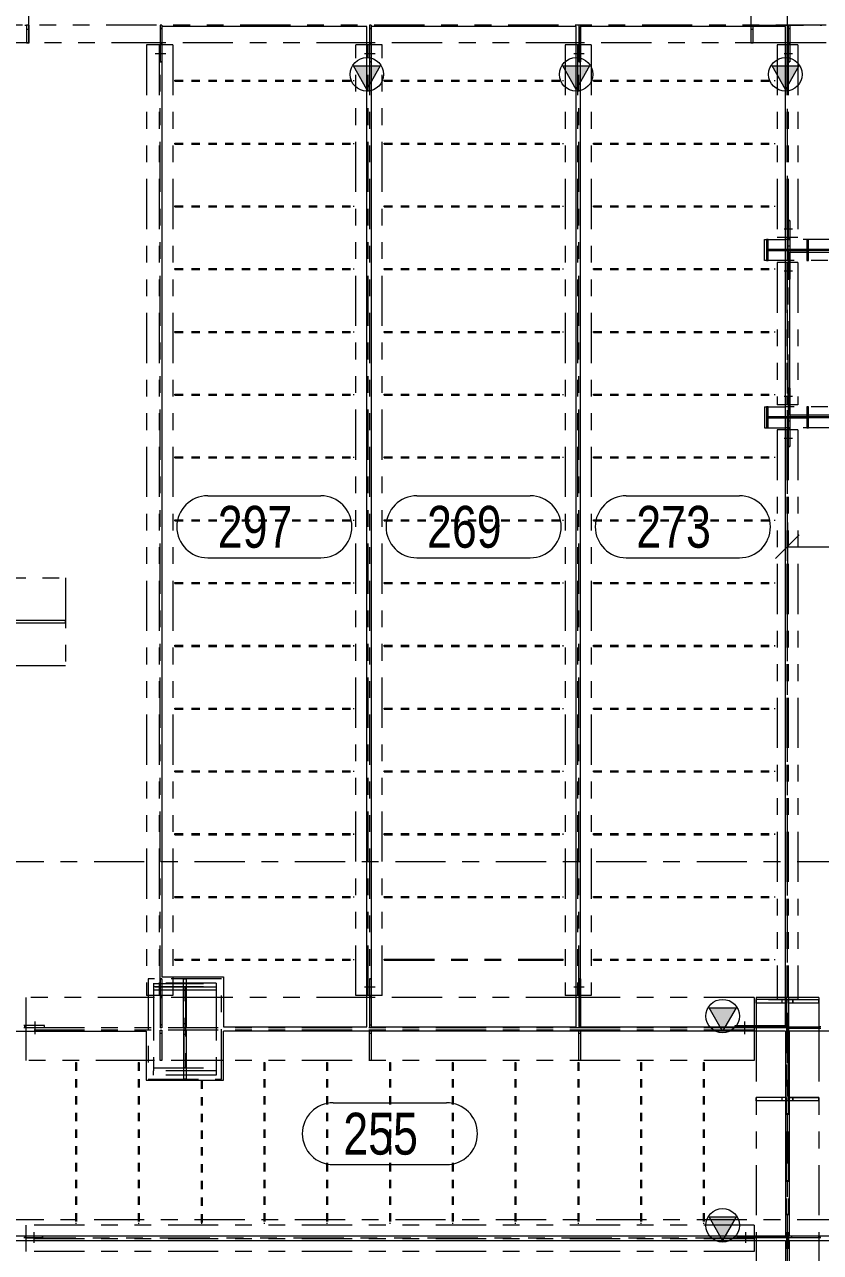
# Model space of a CAD drawing. Header units: millimetres. Extents: x 6786 to 7380, y -302 to 118.
# Drawn here: x 7007.2 to 7054.7, y -179.4 to -106 of the extents above; entities that cross this region are included whole.
import ezdxf

# ---------------------------------------------------------------- set-up
doc = ezdxf.new("R2010")
doc.units = ezdxf.units.MM
for name, pattern in [('XKITLINE00', [0]), ('XKITLINE02', [4, 2, -2]), ('XKITLINE03', [6, 3, -1, 1, -1]), ('XKITLINE04', [3, 0.5, -0.5, 0.5, -0.5, 0.5, -0.5]), ('XKITLINE05', [8, 3, -1, 1, -1, 1, -1])]:
    doc.linetypes.add(name, pattern=pattern)
for name, color, linetype, lineweight in [('Bolt', 7, 'Continuous', 0), ('Part', 2, 'Continuous', 0), ('PartMark', 3, 'Continuous', 0), ('S-GRID', 1, 'Continuous', 0), ('Z-DIMENSIONS', 1, 'Continuous', 0)]:
    doc.layers.add(name, color=color, linetype=linetype, lineweight=lineweight)
doc.styles.add('Arial', font='arial.ttf')

msp = doc.modelspace()

# ---------------------------------------------------------------- hatches: boundary and pattern name
at = {"layer": 'Part'}
for points in [[(7026.834, -108.505), (7028.434, -108.505), (7027.634, -109.905)], [(7039.334, -108.505), (7040.934, -108.505), (7040.134, -109.905)], [(7051.834, -108.505), (7053.434, -108.505), (7052.634, -109.905)], [(7048.084, -164.755), (7049.684, -164.755), (7048.884, -166.155)], [(7048.084, -177.255), (7049.684, -177.255), (7048.884, -178.655)]]:
    msp.add_hatch(color=7, dxfattribs=at).paths.add_polyline_path(points, flags=17)

# ---------------------------------------------------------------- linework, layer by layer
at = {"layer": 'Bolt', "color": 6, "linetype": 'XKITLINE02', "lineweight": 0}
for p, q in [((7014.996, -107.749), (7015.621, -107.749)), ((7014.996, -107.749), (7015.621, -107.749)), ((7027.496, -107.749), (7028.121, -107.749)), ((7027.496, -107.749), (7028.121, -107.749)), ((7039.996, -107.749), (7040.621, -107.749)), ((7039.996, -107.749), (7040.621, -107.749)), ((7052.559, -107.749), (7053.059, -107.749)), ((7052.559, -107.749), (7053.059, -107.749)), ((7053.059, -118.242), (7052.559, -118.242)), ((7053.059, -118.242), (7052.559, -118.242)), ((7052.559, -120.742), (7053.059, -120.742)), ((7052.559, -120.742), (7053.059, -120.742)), ((7053.059, -128.242), (7052.559, -128.242)), ((7053.059, -128.242), (7052.559, -128.242)), ((7052.559, -130.742), (7053.059, -130.742)), ((7052.559, -130.742), (7053.059, -130.742)), ((7015.621, -163.53), (7014.996, -163.53)), ((7015.621, -163.53), (7014.996, -163.53)), ((7028.121, -163.53), (7027.496, -163.53)), ((7028.121, -163.53), (7027.496, -163.53)), ((7040.621, -163.53), (7039.996, -163.53)), ((7040.621, -163.53), (7039.996, -163.53)), ((7007.821, -166.33), (7007.821, -165.58)), ((7007.821, -166.33), (7007.821, -165.58)), ((7007.821, -166.33), (7007.821, -165.58)), ((7007.821, -166.33), (7007.821, -165.58)), ((7050.196, -165.58), (7050.196, -166.33)), ((7050.196, -165.58), (7050.196, -166.33)), ((7050.196, -165.58), (7050.196, -166.33)), ((7050.196, -165.58), (7050.196, -166.33)), ((7007.759, -178.792), (7007.759, -178.167)), ((7007.759, -178.792), (7007.759, -178.167)), ((7050.259, -178.167), (7050.259, -178.792)), ((7050.259, -178.167), (7050.259, -178.792))]:
    msp.add_line(p, q, dxfattribs=at)
at = {"layer": 'Part', "color": 6, "linetype": 'XKITLINE05', "lineweight": 0}
for p, q in [((7007.446, -107.124), (7007.446, -104.936)), ((7050.571, -104.936), (7050.571, -107.124)), ((7055.071, -106.074), (7002.946, -106.074)), ((7003.209, -106.074), (7007.309, -106.074)), ((7007.302, -106.074), (7007.302, -107.124)), ((7007.452, -106.074), (7007.302, -106.074)), ((7007.452, -106.324), (7007.302, -106.324)), ((7007.309, -106.074), (7007.309, -107.124)), ((7007.452, -107.124), (7007.452, -106.074)), ((7015.296, -106.074), (7015.296, -107.124)), ((7015.396, -106.074), (7015.296, -106.074)), ((7015.296, -106.261), (7015.396, -106.261)), ((7015.396, -106.261), (7015.296, -106.261)), ((7015.396, -106.074), (7015.396, -108.249)), ((7027.796, -106.074), (7027.796, -107.124)), ((7027.896, -106.074), (7027.796, -106.074)), ((7027.796, -106.261), (7027.896, -106.261)), ((7027.896, -106.261), (7027.796, -106.261)), ((7027.896, -106.074), (7027.896, -108.249)), ((7040.296, -106.074), (7040.296, -107.124)), ((7040.396, -106.074), (7040.296, -106.074)), ((7040.296, -106.261), (7040.396, -106.261)), ((7040.396, -106.261), (7040.296, -106.261)), ((7040.396, -106.074), (7040.396, -108.249)), ((7050.565, -106.074), (7050.565, -107.124)), ((7050.715, -106.074), (7050.565, -106.074)), ((7050.715, -106.324), (7050.565, -106.324)), ((7050.709, -107.124), (7050.709, -106.074)), ((7050.709, -106.074), (7054.809, -106.074)), ((7050.715, -107.124), (7050.715, -106.074)), ((7052.793, -106.074), (7052.793, -107.124)), ((7052.893, -106.074), (7052.793, -106.074)), ((7052.793, -106.261), (7052.893, -106.261)), ((7052.793, -106.261), (7052.893, -106.261)), ((7052.893, -106.074), (7052.893, -107.124)), ((7015.384, -107.124), (7002.946, -107.124)), ((7007.302, -107.124), (7007.452, -107.124)), ((7007.309, -107.124), (7007.446, -107.124)), ((7015.384, -107.249), (7014.477, -107.249)), ((7014.477, -107.249), (7014.477, -164.03)), ((7015.221, -107.249), (7015.221, -164.03)), ((7015.296, -107.124), (7015.296, -107.249)), ((7015.396, -107.124), (7015.296, -107.124)), ((7015.296, -107.124), (7015.396, -107.124)), ((7015.396, -107.124), (7015.296, -107.124)), ((7015.296, -107.186), (7015.384, -107.186)), ((7015.396, -107.186), (7015.296, -107.186)), ((7016.04, -107.249), (7015.296, -107.249)), ((7015.296, -164.03), (7015.296, -107.249)), ((7015.296, -107.249), (7015.296, -108.249)), ((7027.634, -107.124), (7015.384, -107.124)), ((7016.04, -107.249), (7016.04, -164.03)), ((7026.977, -164.03), (7026.977, -107.249)), ((7027.634, -107.249), (7026.977, -107.249)), ((7027.884, -107.124), (7027.634, -107.124)), ((7027.884, -107.249), (7027.634, -107.249)), ((7027.721, -164.03), (7027.721, -107.249)), ((7027.796, -107.124), (7027.796, -107.249)), ((7027.896, -107.124), (7027.796, -107.124)), ((7027.796, -107.124), (7027.896, -107.124)), ((7027.896, -107.124), (7027.796, -107.124)), ((7027.796, -107.186), (7027.884, -107.186)), ((7027.896, -107.186), (7027.796, -107.186)), ((7027.796, -107.249), (7027.796, -164.03)), ((7027.796, -107.249), (7027.796, -108.249)), ((7040.134, -107.124), (7027.884, -107.124)), ((7028.54, -107.249), (7027.884, -107.249)), ((7028.54, -164.03), (7028.54, -107.249)), ((7040.134, -107.249), (7039.477, -107.249)), ((7039.477, -107.249), (7039.477, -164.03)), ((7040.384, -107.124), (7040.134, -107.124)), ((7040.384, -107.249), (7040.134, -107.249)), ((7040.221, -107.249), (7040.221, -164.03)), ((7040.296, -107.124), (7040.296, -107.249)), ((7040.396, -107.124), (7040.296, -107.124)), ((7040.296, -107.124), (7040.396, -107.124)), ((7040.396, -107.124), (7040.296, -107.124)), ((7040.296, -107.186), (7040.384, -107.186)), ((7040.396, -107.186), (7040.296, -107.186)), ((7041.04, -107.249), (7040.296, -107.249)), ((7040.296, -164.03), (7040.296, -107.249)), ((7040.296, -107.249), (7040.296, -108.249)), ((7052.634, -107.124), (7040.384, -107.124)), ((7041.04, -107.249), (7041.04, -164.03)), ((7050.565, -107.124), (7050.715, -107.124)), ((7050.571, -107.124), (7050.709, -107.124)), ((7052.634, -107.249), (7052.134, -107.249)), ((7052.134, -107.249), (7052.134, -118.742)), ((7055.071, -107.124), (7052.634, -107.124)), ((7053.384, -107.249), (7052.634, -107.249)), ((7052.724, -107.249), (7052.724, -118.742)), ((7052.793, -107.124), (7052.793, -107.249)), ((7052.893, -107.124), (7052.793, -107.124)), ((7052.893, -107.124), (7052.793, -107.124)), ((7052.893, -107.186), (7052.793, -107.186)), ((7052.793, -107.186), (7052.893, -107.186)), ((7052.793, -107.249), (7052.793, -108.249)), ((7052.793, -107.249), (7052.793, -118.742)), ((7052.893, -107.124), (7052.893, -107.127)), ((7052.893, -107.127), (7052.893, -107.136)), ((7052.893, -107.136), (7052.893, -107.127)), ((7052.893, -107.167), (7052.893, -107.136)), ((7052.893, -107.167), (7052.893, -107.249)), ((7052.893, -107.249), (7052.893, -108.249)), ((7053.384, -107.249), (7053.384, -118.742)), ((7015.396, -108.249), (7015.296, -108.249)), ((7015.296, -108.249), (7015.396, -108.249)), ((7027.896, -108.249), (7027.796, -108.249)), ((7027.796, -108.249), (7027.896, -108.249)), ((7040.396, -108.249), (7040.296, -108.249)), ((7040.296, -108.249), (7040.396, -108.249)), ((7052.893, -108.249), (7052.793, -108.249)), ((7052.793, -108.249), (7052.893, -108.249)), ((7052.893, -117.742), (7052.793, -117.742)), ((7052.793, -117.742), (7052.793, -118.742)), ((7052.793, -117.742), (7052.893, -117.742)), ((7052.893, -117.742), (7052.893, -118.742)), ((7052.634, -118.742), (7052.134, -118.742)), ((7053.384, -118.742), (7052.634, -118.742)), ((7052.793, -118.742), (7052.793, -118.864)), ((7052.793, -118.805), (7052.893, -118.805)), ((7052.793, -118.805), (7052.893, -118.805)), ((7052.893, -118.742), (7052.893, -118.805)), ((7052.893, -118.805), (7052.893, -118.867)), ((7051.384, -120.117), (7051.384, -118.867)), ((7051.384, -118.867), (7052.634, -118.867)), ((7088.565, -119.458), (7051.384, -119.458)), ((7088.565, -119.527), (7051.384, -119.527)), ((7051.509, -118.867), (7051.509, -120.117)), ((7051.609, -118.867), (7051.509, -118.867)), ((7051.509, -118.867), (7051.509, -119.458)), ((7051.609, -118.867), (7051.509, -118.867)), ((7051.609, -119.208), (7051.509, -119.208)), ((7051.509, -119.458), (7051.609, -119.458)), ((7051.509, -119.527), (7051.509, -120.117)), ((7051.609, -119.527), (7051.509, -119.527)), ((7051.609, -119.458), (7051.609, -118.867)), ((7051.609, -119.458), (7051.609, -118.867)), ((7053.909, -119.458), (7051.609, -119.458)), ((7051.609, -120.117), (7051.609, -119.527)), ((7051.609, -119.527), (7053.909, -119.527)), ((7051.609, -120.117), (7051.609, -119.527)), ((7088.696, -118.867), (7052.634, -118.867)), ((7052.793, -118.864), (7052.793, -118.867)), ((7052.793, -118.867), (7052.893, -118.867)), ((7052.893, -118.867), (7052.793, -118.867)), ((7052.893, -118.867), (7052.793, -118.867)), ((7052.793, -118.867), (7052.893, -118.867)), ((7052.793, -119.458), (7052.793, -118.867)), ((7052.893, -119.27), (7052.793, -119.27)), ((7052.893, -119.458), (7052.793, -119.458)), ((7052.793, -119.527), (7052.793, -120.117)), ((7052.893, -119.527), (7052.793, -119.527)), ((7052.893, -118.824), (7052.893, -119.458)), ((7052.893, -119.527), (7052.893, -121.242)), ((7054.009, -118.867), (7053.909, -118.867)), ((7053.909, -118.867), (7053.909, -119.458)), ((7053.909, -118.867), (7053.909, -119.458)), ((7054.009, -118.867), (7053.909, -118.867)), ((7054.009, -119.208), (7053.909, -119.208)), ((7053.909, -119.458), (7054.009, -119.458)), ((7053.909, -119.527), (7053.909, -120.117)), ((7053.909, -119.527), (7053.909, -120.117)), ((7054.009, -119.527), (7053.909, -119.527)), ((7054.009, -120.117), (7054.009, -118.867)), ((7054.009, -119.458), (7054.009, -118.867)), ((7054.009, -120.117), (7054.009, -119.527)), ((7052.634, -120.117), (7051.384, -120.117)), ((7051.609, -119.777), (7051.509, -119.777)), ((7051.509, -120.117), (7051.609, -120.117)), ((7051.509, -120.117), (7051.609, -120.117)), ((7052.634, -120.242), (7052.134, -120.242)), ((7052.134, -120.242), (7052.134, -128.742)), ((7052.884, -120.117), (7052.634, -120.117)), ((7052.884, -120.242), (7052.634, -120.242)), ((7052.724, -120.242), (7052.724, -128.742)), ((7052.893, -119.714), (7052.793, -119.714)), ((7052.793, -120.117), (7052.793, -120.242)), ((7052.893, -120.117), (7052.793, -120.117)), ((7052.793, -120.117), (7052.893, -120.117)), ((7052.893, -120.117), (7052.793, -120.117)), ((7052.793, -120.117), (7052.893, -120.117)), ((7052.793, -120.18), (7052.884, -120.18)), ((7052.893, -120.18), (7052.793, -120.18)), ((7053.384, -120.242), (7052.793, -120.242)), ((7052.793, -128.742), (7052.793, -120.242)), ((7052.793, -120.242), (7052.793, -121.242)), ((7091.165, -120.117), (7052.884, -120.117)), ((7053.384, -120.242), (7053.384, -128.742)), ((7054.009, -119.777), (7053.909, -119.777)), ((7053.909, -120.117), (7054.009, -120.117)), ((7053.909, -120.117), (7054.009, -120.117)), ((7052.893, -121.242), (7052.793, -121.242)), ((7052.793, -121.242), (7052.893, -121.242)), ((7052.893, -127.742), (7052.793, -127.742)), ((7052.793, -127.742), (7052.793, -128.742)), ((7052.793, -127.742), (7052.893, -127.742)), ((7052.893, -127.742), (7052.893, -129.458)), ((7051.384, -128.867), (7051.384, -130.117)), ((7051.384, -128.867), (7052.634, -128.867)), ((7051.509, -128.867), (7051.509, -130.117)), ((7051.609, -128.867), (7051.509, -128.867)), ((7051.509, -128.867), (7051.509, -129.458)), ((7051.609, -128.867), (7051.509, -128.867)), ((7051.609, -129.458), (7051.609, -128.867)), ((7051.609, -129.458), (7051.609, -128.867)), ((7052.634, -128.742), (7052.134, -128.742)), ((7052.884, -128.742), (7052.634, -128.742)), ((7052.884, -128.867), (7052.634, -128.867)), ((7052.793, -128.742), (7052.793, -128.864)), ((7053.384, -128.742), (7052.793, -128.742)), ((7052.793, -128.805), (7052.884, -128.805)), ((7052.793, -128.864), (7052.793, -128.867)), ((7052.793, -128.867), (7052.893, -128.867)), ((7052.893, -128.867), (7052.793, -128.867)), ((7052.893, -128.867), (7052.793, -128.867)), ((7052.793, -128.867), (7052.893, -128.867)), ((7052.793, -128.867), (7052.793, -129.458)), ((7052.893, -128.805), (7052.884, -128.805)), ((7091.165, -128.867), (7052.884, -128.867)), ((7054.009, -128.867), (7053.909, -128.867)), ((7053.909, -128.867), (7053.909, -129.458)), ((7053.909, -128.867), (7053.909, -129.458)), ((7054.009, -128.867), (7053.909, -128.867)), ((7054.009, -130.117), (7054.009, -128.867)), ((7054.009, -129.458), (7054.009, -128.867)), ((7088.565, -129.458), (7051.384, -129.458)), ((7088.565, -129.527), (7051.384, -129.527)), ((7051.609, -129.208), (7051.509, -129.208)), ((7051.509, -129.458), (7051.609, -129.458)), ((7051.509, -129.527), (7051.509, -130.117)), ((7051.609, -129.527), (7051.509, -129.527)), ((7051.609, -129.777), (7051.509, -129.777)), ((7053.909, -129.458), (7051.609, -129.458)), ((7051.609, -130.117), (7051.609, -129.527)), ((7051.609, -129.527), (7053.909, -129.527)), ((7051.609, -130.117), (7051.609, -129.527)), ((7052.893, -129.27), (7052.793, -129.27)), ((7052.893, -129.458), (7052.793, -129.458)), ((7052.793, -129.527), (7052.793, -130.117)), ((7052.893, -129.527), (7052.793, -129.527)), ((7052.893, -129.714), (7052.793, -129.714)), ((7052.893, -129.527), (7052.893, -130.117)), ((7054.009, -129.208), (7053.909, -129.208)), ((7053.909, -129.458), (7054.009, -129.458)), ((7053.909, -129.527), (7053.909, -130.117)), ((7053.909, -129.527), (7053.909, -130.117)), ((7054.009, -129.527), (7053.909, -129.527)), ((7054.009, -129.777), (7053.909, -129.777)), ((7054.009, -130.117), (7054.009, -129.527)), ((7051.384, -130.117), (7052.634, -130.117)), ((7051.509, -130.117), (7051.609, -130.117)), ((7051.509, -130.117), (7051.609, -130.117)), ((7052.134, -130.242), (7052.134, -164.274)), ((7052.634, -130.242), (7052.134, -130.242)), ((7088.696, -130.117), (7052.634, -130.117)), ((7053.384, -130.242), (7052.634, -130.242)), ((7052.724, -130.242), (7052.724, -164.155)), ((7052.793, -130.117), (7052.793, -130.242)), ((7052.893, -130.117), (7052.793, -130.117)), ((7052.793, -130.117), (7052.893, -130.117)), ((7052.893, -130.117), (7052.793, -130.117)), ((7052.793, -130.117), (7052.893, -130.117)), ((7052.893, -130.18), (7052.793, -130.18)), ((7052.793, -130.18), (7052.893, -130.18)), ((7052.793, -130.242), (7052.793, -164.155)), ((7052.793, -130.242), (7052.793, -131.242)), ((7052.893, -130.117), (7052.893, -130.12)), ((7052.893, -130.12), (7052.893, -130.129)), ((7052.893, -130.129), (7052.893, -130.12)), ((7052.893, -130.161), (7052.893, -130.129)), ((7052.893, -130.161), (7052.893, -130.242)), ((7052.893, -130.242), (7052.893, -131.242)), ((7053.384, -130.242), (7053.384, -164.155)), ((7053.909, -130.117), (7054.009, -130.117)), ((7053.909, -130.117), (7054.009, -130.117)), ((7052.893, -131.242), (7052.793, -131.242)), ((7052.793, -131.242), (7052.893, -131.242)), ((6954.259, -139.08), (7009.634, -139.08)), ((7009.634, -139.08), (7009.634, -144.33)), ((7009.634, -141.617), (6954.259, -141.617)), ((7009.634, -141.792), (6954.259, -141.792)), ((7009.634, -141.792), (7009.634, -141.617)), ((7009.634, -144.33), (6985.634, -144.33)), ((7028.665, -161.92), (7028.665, -161.858)), ((7028.665, -161.858), (7039.352, -161.858)), ((7028.665, -161.92), (7039.352, -161.92)), ((7039.352, -161.92), (7039.352, -161.858)), ((7014.571, -163.03), (7014.571, -169.03)), ((7018.946, -163.03), (7014.571, -163.03)), ((7014.884, -163.28), (7014.884, -163.304)), ((7018.634, -163.28), (7014.884, -163.28)), ((7014.884, -163.304), (7018.634, -163.304)), ((7014.884, -163.304), (7014.884, -163.705)), ((7014.884, -163.304), (7014.884, -163.705)), ((7014.884, -163.479), (7018.634, -163.479)), ((7018.634, -163.53), (7014.884, -163.53)), ((7015.296, -163.03), (7015.296, -165.961)), ((7015.396, -163.03), (7015.296, -163.03)), ((7015.296, -163.03), (7015.396, -163.03)), ((7015.396, -163.03), (7015.396, -165.961)), ((7016.04, -162.905), (7016.04, -163.03)), ((7016.04, -163.03), (7016.04, -164.03)), ((7016.684, -165.961), (7016.684, -163.03)), ((7016.684, -163.03), (7016.834, -163.03)), ((7016.721, -168.355), (7016.721, -163.479)), ((7016.721, -163.479), (7016.796, -163.479)), ((7016.796, -163.479), (7016.796, -168.355)), ((7016.834, -163.03), (7016.834, -165.961)), ((7018.634, -163.28), (7018.634, -163.304)), ((7018.634, -163.304), (7018.634, -163.479)), ((7018.634, -163.304), (7018.634, -163.705)), ((7018.634, -163.479), (7018.634, -163.705)), ((7018.946, -169.03), (7018.946, -163.03)), ((7027.896, -163.03), (7027.796, -163.03)), ((7027.796, -163.03), (7027.796, -164.03)), ((7027.796, -163.03), (7027.896, -163.03)), ((7027.896, -163.03), (7027.896, -165.961)), ((7040.396, -163.03), (7040.296, -163.03)), ((7040.296, -163.03), (7040.296, -164.03)), ((7040.296, -163.03), (7040.396, -163.03)), ((7040.396, -163.03), (7040.396, -165.961)), ((7007.259, -164.155), (7007.259, -166.155)), ((7014.571, -164.155), (7007.259, -164.155)), ((7014.571, -164.03), (7014.477, -164.03)), ((7016.04, -164.03), (7014.571, -164.03)), ((7018.946, -164.155), (7014.571, -164.155)), ((7016.721, -163.705), (7014.884, -163.705)), ((7014.884, -163.705), (7014.884, -168.355)), ((7015.296, -164.092), (7015.396, -164.092)), ((7015.296, -164.092), (7015.396, -164.092)), ((7015.396, -164.155), (7015.296, -164.155)), ((7015.296, -164.155), (7015.396, -164.155)), ((7015.396, -164.155), (7015.296, -164.155)), ((7015.296, -164.155), (7015.396, -164.155)), ((7016.834, -164.155), (7016.684, -164.155)), ((7016.721, -163.705), (7016.796, -163.705)), ((7016.796, -163.705), (7016.721, -163.705)), ((7018.634, -163.705), (7016.796, -163.705)), ((7018.634, -163.705), (7018.634, -168.355)), ((7019.071, -164.155), (7018.946, -164.155)), ((7027.634, -164.155), (7019.071, -164.155)), ((7027.634, -164.03), (7026.977, -164.03)), ((7027.884, -164.03), (7027.634, -164.03)), ((7027.884, -164.155), (7027.634, -164.155)), ((7027.796, -164.03), (7027.796, -164.152)), ((7027.796, -164.092), (7027.884, -164.092)), ((7027.796, -164.152), (7027.796, -164.155)), ((7027.796, -164.155), (7027.896, -164.155)), ((7027.896, -164.155), (7027.796, -164.155)), ((7027.896, -164.155), (7027.796, -164.155)), ((7027.796, -164.155), (7027.896, -164.155)), ((7027.796, -164.155), (7027.796, -165.961)), ((7028.54, -164.03), (7027.884, -164.03)), ((7027.896, -164.092), (7027.884, -164.092)), ((7040.134, -164.155), (7027.884, -164.155)), ((7040.134, -164.03), (7039.477, -164.03)), ((7040.384, -164.03), (7040.134, -164.03)), ((7040.384, -164.155), (7040.134, -164.155)), ((7041.04, -164.03), (7040.296, -164.03)), ((7040.296, -164.03), (7040.296, -164.152)), ((7040.296, -164.092), (7040.384, -164.092)), ((7040.296, -164.152), (7040.296, -164.155)), ((7040.296, -164.155), (7040.396, -164.155)), ((7040.396, -164.155), (7040.296, -164.155)), ((7040.396, -164.155), (7040.296, -164.155)), ((7040.296, -164.155), (7040.396, -164.155)), ((7040.296, -164.155), (7040.296, -165.961)), ((7040.396, -164.092), (7040.384, -164.092)), ((7050.759, -164.155), (7040.384, -164.155)), ((7050.759, -164.155), (7050.759, -165.961)), ((7050.884, -164.155), (7050.884, -165.905)), ((7052.634, -164.155), (7050.884, -164.155)), ((7052.69, -164.274), (7050.884, -164.274)), ((7050.884, -164.274), (7050.884, -164.474)), ((7050.884, -164.474), (7050.884, -164.274)), ((7054.634, -164.28), (7050.884, -164.28)), ((7050.884, -164.28), (7050.884, -164.467)), ((7052.634, -164.155), (7052.134, -164.155)), ((7052.69, -164.274), (7052.134, -164.274)), ((7052.44, -164.474), (7052.44, -164.274)), ((7052.44, -164.474), (7052.44, -164.274)), ((7053.384, -164.155), (7052.634, -164.155)), ((7054.634, -164.155), (7052.634, -164.155)), ((7052.69, -164.155), (7052.69, -164.274)), ((7052.69, -164.155), (7052.69, -214.155)), ((7052.69, -164.274), (7052.69, -164.474)), ((7052.69, -164.474), (7052.69, -164.274)), ((7052.827, -164.155), (7052.827, -164.274)), ((7052.827, -164.155), (7052.827, -214.155)), ((7053.384, -164.274), (7052.827, -164.274)), ((7052.827, -164.274), (7054.634, -164.274)), ((7052.827, -164.474), (7052.827, -164.274)), ((7052.827, -164.274), (7052.827, -164.474)), ((7053.077, -164.474), (7053.077, -164.274)), ((7053.077, -164.274), (7053.077, -164.474)), ((7053.384, -164.155), (7053.384, -164.274)), ((7054.634, -164.155), (7054.634, -166.155)), ((7054.634, -164.274), (7054.634, -164.474)), ((7054.634, -164.474), (7054.634, -164.274)), ((7054.634, -164.467), (7054.634, -164.28)), ((7050.884, -164.467), (7052.69, -164.467)), ((7052.69, -164.474), (7050.884, -164.474)), ((7052.69, -164.467), (7052.69, -170.117)), ((7052.827, -170.117), (7052.827, -164.467)), ((7052.827, -164.467), (7054.634, -164.467)), ((7054.634, -164.474), (7052.827, -164.474)), ((7016.834, -165.711), (7016.684, -165.711)), ((7007.259, -165.961), (7007.134, -165.961)), ((7007.259, -165.811), (7007.137, -165.811)), ((7007.196, -165.961), (7007.196, -165.811)), ((7007.196, -165.961), (7007.196, -165.811)), ((7008.384, -165.811), (7007.259, -165.811)), ((7050.759, -165.961), (7007.259, -165.961)), ((7008.384, -165.961), (7007.259, -165.961)), ((7050.759, -166.099), (7007.259, -166.099)), ((7007.259, -166.155), (7007.259, -167.905)), ((7008.384, -165.961), (7008.384, -165.811)), ((7008.384, -165.961), (7008.384, -165.811)), ((7015.296, -165.774), (7015.396, -165.774)), ((7015.396, -165.774), (7015.296, -165.774)), ((7015.396, -165.961), (7015.296, -165.961)), ((7015.296, -167.905), (7015.296, -166.099)), ((7015.296, -166.099), (7015.396, -166.099)), ((7015.396, -166.286), (7015.296, -166.286)), ((7015.396, -166.099), (7015.396, -167.905)), ((7016.684, -165.961), (7016.834, -165.961)), ((7016.684, -166.099), (7016.684, -169.03)), ((7016.684, -166.099), (7016.834, -166.099)), ((7016.834, -166.349), (7016.684, -166.349)), ((7016.834, -166.099), (7016.834, -169.03)), ((7027.796, -165.774), (7027.896, -165.774)), ((7027.796, -165.774), (7027.896, -165.774)), ((7027.896, -165.961), (7027.796, -165.961)), ((7027.796, -167.905), (7027.796, -166.099)), ((7027.796, -166.099), (7027.896, -166.099)), ((7027.896, -166.286), (7027.796, -166.286)), ((7027.896, -166.099), (7027.896, -167.905)), ((7040.296, -165.774), (7040.396, -165.774)), ((7040.296, -165.774), (7040.396, -165.774)), ((7040.396, -165.961), (7040.296, -165.961)), ((7040.296, -167.905), (7040.296, -166.099)), ((7040.296, -166.099), (7040.396, -166.099)), ((7040.396, -166.286), (7040.296, -166.286)), ((7040.396, -166.099), (7040.396, -167.905)), ((7049.634, -165.811), (7052.69, -165.811)), ((7049.634, -165.961), (7049.634, -165.811)), ((7049.634, -165.961), (7049.634, -165.811)), ((7050.759, -165.961), (7049.634, -165.961)), ((7050.759, -165.905), (7050.759, -166.155)), ((7050.841, -165.961), (7050.759, -165.961)), ((7050.759, -166.155), (7050.759, -167.905)), ((7050.821, -165.811), (7050.821, -165.905)), ((7050.821, -165.905), (7050.821, -165.961)), ((7050.872, -165.961), (7050.841, -165.961)), ((7050.884, -165.961), (7050.841, -165.961)), ((7050.881, -165.961), (7050.872, -165.961)), ((7050.884, -165.961), (7050.881, -165.961)), ((7050.884, -165.961), (7050.884, -165.811)), ((7050.884, -165.811), (7050.884, -165.961)), ((7050.884, -165.811), (7050.884, -165.961)), ((7050.884, -165.905), (7050.884, -166.155)), ((7052.69, -165.961), (7050.884, -165.961)), ((7050.884, -166.155), (7050.884, -178.405)), ((7052.502, -165.961), (7052.502, -165.811)), ((7052.502, -165.961), (7052.502, -165.811)), ((7052.69, -165.811), (7052.69, -165.961)), ((7052.827, -165.889), (7052.827, -165.989)), ((7052.827, -165.889), (7054.634, -165.889)), ((7054.634, -165.989), (7052.827, -165.989)), ((7053.015, -165.989), (7053.015, -165.889)), ((7053.015, -165.989), (7053.015, -165.889)), ((7054.637, -165.889), (7054.634, -165.889)), ((7054.634, -165.889), (7054.634, -165.989)), ((7054.634, -165.989), (7054.634, -165.889)), ((7054.634, -165.889), (7054.634, -165.989)), ((7054.634, -165.889), (7054.637, -165.889)), ((7054.759, -165.989), (7054.634, -165.989)), ((7054.634, -166.155), (7054.634, -178.405)), ((7054.759, -165.889), (7054.637, -165.889)), ((7054.696, -165.989), (7054.696, -165.889)), ((7054.696, -165.989), (7054.696, -165.889)), ((7014.446, -167.905), (7007.259, -167.905)), ((7014.571, -167.905), (7014.446, -167.905)), ((7018.946, -167.905), (7014.571, -167.905)), ((7015.396, -167.905), (7015.296, -167.905)), ((7016.834, -167.905), (7016.684, -167.905)), ((7019.071, -167.905), (7018.946, -167.905)), ((7050.759, -167.905), (7019.071, -167.905)), ((7027.896, -167.905), (7027.796, -167.905)), ((7040.396, -167.905), (7040.296, -167.905)), ((7014.884, -168.355), (7018.634, -168.355)), ((7014.884, -168.355), (7014.884, -168.53)), ((7014.884, -168.355), (7014.884, -168.53)), ((7018.634, -168.53), (7014.884, -168.53)), ((7014.884, -168.78), (7014.884, -168.53)), ((7016.796, -168.355), (7016.721, -168.355)), ((7018.634, -168.355), (7018.634, -168.53)), ((7018.634, -168.355), (7018.634, -168.53)), ((7018.634, -168.53), (7018.634, -168.78)), ((7014.571, -169.03), (7018.946, -169.03)), ((7018.634, -168.78), (7014.884, -168.78)), ((7016.834, -169.03), (7016.684, -169.03)), ((7052.69, -170.111), (7050.884, -170.111)), ((7050.884, -170.111), (7050.884, -170.311)), ((7050.884, -170.311), (7050.884, -170.111)), ((7052.69, -170.117), (7050.884, -170.117)), ((7050.884, -170.117), (7050.884, -170.305)), ((7052.44, -170.311), (7052.44, -170.111)), ((7052.44, -170.311), (7052.44, -170.111)), ((7052.69, -170.111), (7052.69, -170.311)), ((7052.69, -170.311), (7052.69, -170.111)), ((7052.827, -170.111), (7054.634, -170.111)), ((7052.827, -170.311), (7052.827, -170.111)), ((7052.827, -170.111), (7052.827, -170.311)), ((7054.634, -170.117), (7052.827, -170.117)), ((7053.077, -170.311), (7053.077, -170.111)), ((7053.077, -170.111), (7053.077, -170.311)), ((7054.634, -170.111), (7054.634, -170.311)), ((7054.634, -170.311), (7054.634, -170.111)), ((7054.634, -170.305), (7054.634, -170.117)), ((7050.884, -170.305), (7054.634, -170.305)), ((7052.69, -170.311), (7050.884, -170.311)), ((7054.634, -170.311), (7052.827, -170.311)), ((7007.259, -177.749), (7007.259, -178.492)), ((7050.759, -177.749), (7007.259, -177.749)), ((7050.759, -177.749), (7050.759, -178.492)), ((7008.259, -178.392), (7005.327, -178.392)), ((7007.196, -178.492), (7007.134, -178.492)), ((7007.196, -178.392), (7007.196, -178.405)), ((7007.196, -178.405), (7007.196, -178.492)), ((7007.259, -178.492), (7007.196, -178.492)), ((7007.259, -178.405), (7007.259, -178.655)), ((7007.259, -178.492), (7050.759, -178.492)), ((7008.259, -178.492), (7007.259, -178.492)), ((7050.759, -178.567), (7007.259, -178.567)), ((7007.259, -178.655), (7007.259, -179.311)), ((7008.259, -178.392), (7008.259, -178.492)), ((7008.259, -178.492), (7008.259, -178.392)), ((7049.759, -178.392), (7052.69, -178.392)), ((7049.759, -178.392), (7049.759, -178.492)), ((7049.759, -178.492), (7049.759, -178.392)), ((7050.759, -178.492), (7049.759, -178.492)), ((7050.759, -178.405), (7050.759, -178.655)), ((7050.841, -178.492), (7050.759, -178.492)), ((7050.759, -178.655), (7050.759, -179.311)), ((7050.821, -178.392), (7050.821, -178.492)), ((7050.821, -178.405), (7050.821, -178.492)), ((7050.841, -178.492), (7050.872, -178.492)), ((7050.881, -178.492), (7050.872, -178.492)), ((7050.872, -178.492), (7050.881, -178.492)), ((7050.884, -178.492), (7050.881, -178.492)), ((7050.884, -178.492), (7050.884, -178.392)), ((7050.884, -178.392), (7050.884, -178.492)), ((7050.884, -178.392), (7050.884, -178.492)), ((7050.884, -178.492), (7050.884, -178.392)), ((7050.884, -178.405), (7050.884, -178.655)), ((7052.69, -178.492), (7050.884, -178.492)), ((7050.884, -178.655), (7050.884, -190.905)), ((7052.502, -178.492), (7052.502, -178.392)), ((7052.502, -178.492), (7052.502, -178.392)), ((7052.69, -178.392), (7052.69, -178.492)), ((7052.827, -178.395), (7052.827, -178.495)), ((7055.759, -178.395), (7052.827, -178.395)), ((7054.634, -178.495), (7052.827, -178.495)), ((7053.015, -178.495), (7053.015, -178.395)), ((7053.015, -178.495), (7053.015, -178.395)), ((7054.634, -178.395), (7054.634, -178.495)), ((7054.634, -178.495), (7054.634, -178.395)), ((7054.634, -178.395), (7054.634, -178.495)), ((7054.634, -178.405), (7054.634, -178.655)), ((7054.637, -178.495), (7054.634, -178.495)), ((7054.637, -178.495), (7054.634, -178.495)), ((7054.634, -178.655), (7054.634, -190.905)), ((7054.759, -178.495), (7054.637, -178.495)), ((7054.696, -178.395), (7054.696, -178.495)), ((7054.696, -178.495), (7054.696, -178.405)), ((7050.759, -179.311), (7007.259, -179.311))]:
    msp.add_line(p, q, dxfattribs=at)
at = {"layer": 'Part', "color": 7, "linetype": 'XKITLINE00', "lineweight": 0}
for p, q in [((7027.634, -106.155), (7015.384, -106.155)), ((7015.384, -106.155), (7015.384, -162.905)), ((7027.634, -165.905), (7027.634, -106.155)), ((7027.884, -106.155), (7027.884, -165.905)), ((7040.134, -106.155), (7027.884, -106.155)), ((7040.134, -165.905), (7040.134, -106.155)), ((7040.384, -106.155), (7040.384, -165.905)), ((7052.634, -106.155), (7040.384, -106.155)), ((7052.634, -165.905), (7052.634, -106.155)), ((7027.634, -109.905), (7026.834, -108.505)), ((7026.834, -108.505), (7028.434, -108.505)), ((7028.434, -108.505), (7027.634, -109.905)), ((7040.134, -109.905), (7039.334, -108.505)), ((7039.334, -108.505), (7040.934, -108.505)), ((7040.934, -108.505), (7040.134, -109.905)), ((7052.634, -109.905), (7051.834, -108.505)), ((7051.834, -108.505), (7053.434, -108.505)), ((7053.434, -108.505), (7052.634, -109.905)), ((7052.884, -119.617), (7052.884, -129.367)), ((7052.884, -119.617), (7091.384, -119.617)), ((7091.384, -129.367), (7052.884, -129.367)), ((7015.384, -162.905), (7019.071, -162.905)), ((7019.071, -162.905), (7019.071, -165.905)), ((7048.884, -166.155), (7048.084, -164.755)), ((7048.084, -164.755), (7049.684, -164.755)), ((7049.684, -164.755), (7048.884, -166.155)), ((7005.384, -166.155), (7014.446, -166.155)), ((7014.446, -166.155), (7014.446, -169.092)), ((7019.071, -165.905), (7027.634, -165.905)), ((7052.634, -166.155), (7019.071, -166.155)), ((7019.071, -169.092), (7019.071, -166.155)), ((7027.884, -165.905), (7040.134, -165.905)), ((7040.384, -165.905), (7052.634, -165.905)), ((7052.634, -166.155), (7052.634, -178.405)), ((7083.826, -166.155), (7052.884, -166.155)), ((7052.884, -178.405), (7052.884, -166.155)), ((7014.446, -169.092), (7019.071, -169.092)), ((7048.884, -178.655), (7048.084, -177.255)), ((7048.084, -177.255), (7049.684, -177.255)), ((7049.684, -177.255), (7048.884, -178.655)), ((7052.634, -178.405), (7005.384, -178.405)), ((7005.384, -178.655), (7052.634, -178.655)), ((7052.634, -178.655), (7052.634, -190.905)), ((7091.384, -178.405), (7052.884, -178.405)), ((7052.884, -190.905), (7052.884, -178.655)), ((7052.884, -178.655), (7091.384, -178.655))]:
    msp.add_line(p, q, dxfattribs=at)
at = {"layer": 'Part', "color": 2, "linetype": 'XKITLINE04', "lineweight": 0}
for p, q in [((7016.165, -109.42), (7016.165, -109.358)), ((7016.165, -109.358), (7026.852, -109.358)), ((7016.165, -109.42), (7026.852, -109.42)), ((7026.852, -109.42), (7026.852, -109.358)), ((7028.665, -109.42), (7028.665, -109.358)), ((7028.665, -109.358), (7039.352, -109.358)), ((7028.665, -109.42), (7039.352, -109.42)), ((7039.352, -109.42), (7039.352, -109.358)), ((7041.165, -109.42), (7041.165, -109.358)), ((7041.165, -109.358), (7052.009, -109.358)), ((7041.165, -109.42), (7052.009, -109.42)), ((7052.009, -109.42), (7052.009, -109.358)), ((7016.165, -113.17), (7016.165, -113.108)), ((7016.165, -113.108), (7026.852, -113.108)), ((7016.165, -113.17), (7026.852, -113.17)), ((7026.852, -113.17), (7026.852, -113.108)), ((7028.665, -113.17), (7028.665, -113.108)), ((7028.665, -113.108), (7039.352, -113.108)), ((7028.665, -113.17), (7039.352, -113.17)), ((7039.352, -113.17), (7039.352, -113.108)), ((7041.165, -113.17), (7041.165, -113.108)), ((7041.165, -113.108), (7052.009, -113.108)), ((7041.165, -113.17), (7052.009, -113.17)), ((7052.009, -113.17), (7052.009, -113.108)), ((7016.165, -116.92), (7016.165, -116.858)), ((7016.165, -116.858), (7026.852, -116.858)), ((7016.165, -116.92), (7026.852, -116.92)), ((7026.852, -116.92), (7026.852, -116.858)), ((7028.665, -116.92), (7028.665, -116.858)), ((7028.665, -116.858), (7039.352, -116.858)), ((7028.665, -116.92), (7039.352, -116.92)), ((7039.352, -116.92), (7039.352, -116.858)), ((7041.165, -116.92), (7041.165, -116.858)), ((7041.165, -116.858), (7052.009, -116.858)), ((7041.165, -116.92), (7052.009, -116.92)), ((7052.009, -116.92), (7052.009, -116.858)), ((7016.165, -120.67), (7016.165, -120.608)), ((7016.165, -120.608), (7026.852, -120.608)), ((7016.165, -120.67), (7026.852, -120.67)), ((7026.852, -120.67), (7026.852, -120.608)), ((7028.665, -120.67), (7028.665, -120.608)), ((7028.665, -120.608), (7039.352, -120.608)), ((7028.665, -120.67), (7039.352, -120.67)), ((7039.352, -120.67), (7039.352, -120.608)), ((7041.165, -120.67), (7041.165, -120.608)), ((7041.165, -120.608), (7052.009, -120.608)), ((7041.165, -120.67), (7052.009, -120.67)), ((7052.009, -120.67), (7052.009, -120.608)), ((7016.165, -124.42), (7016.165, -124.358)), ((7016.165, -124.358), (7026.852, -124.358)), ((7016.165, -124.42), (7026.852, -124.42)), ((7026.852, -124.42), (7026.852, -124.358)), ((7028.665, -124.42), (7028.665, -124.358)), ((7028.665, -124.358), (7039.352, -124.358)), ((7028.665, -124.42), (7039.352, -124.42)), ((7039.352, -124.42), (7039.352, -124.358)), ((7041.165, -124.42), (7041.165, -124.358)), ((7041.165, -124.358), (7052.009, -124.358)), ((7041.165, -124.42), (7052.009, -124.42)), ((7052.009, -124.42), (7052.009, -124.358)), ((7016.165, -128.17), (7016.165, -128.108)), ((7016.165, -128.108), (7026.852, -128.108)), ((7016.165, -128.17), (7026.852, -128.17)), ((7026.852, -128.17), (7026.852, -128.108)), ((7028.665, -128.17), (7028.665, -128.108)), ((7028.665, -128.108), (7039.352, -128.108)), ((7028.665, -128.17), (7039.352, -128.17)), ((7039.352, -128.17), (7039.352, -128.108)), ((7041.165, -128.17), (7041.165, -128.108)), ((7041.165, -128.108), (7052.009, -128.108)), ((7041.165, -128.17), (7052.009, -128.17)), ((7052.009, -128.17), (7052.009, -128.108)), ((7016.165, -131.92), (7016.165, -131.858)), ((7016.165, -131.858), (7026.852, -131.858)), ((7016.165, -131.92), (7026.852, -131.92)), ((7026.852, -131.92), (7026.852, -131.858)), ((7028.665, -131.92), (7028.665, -131.858)), ((7028.665, -131.858), (7039.352, -131.858)), ((7028.665, -131.92), (7039.352, -131.92)), ((7039.352, -131.92), (7039.352, -131.858)), ((7041.165, -131.92), (7041.165, -131.858)), ((7041.165, -131.858), (7052.009, -131.858)), ((7041.165, -131.92), (7052.009, -131.92)), ((7052.009, -131.92), (7052.009, -131.858)), ((7016.165, -135.67), (7016.165, -135.608)), ((7016.165, -135.608), (7026.852, -135.608)), ((7016.165, -135.67), (7026.852, -135.67)), ((7026.852, -135.67), (7026.852, -135.608)), ((7028.665, -135.67), (7028.665, -135.608)), ((7028.665, -135.608), (7039.352, -135.608)), ((7028.665, -135.67), (7039.352, -135.67)), ((7039.352, -135.67), (7039.352, -135.608)), ((7041.165, -135.67), (7041.165, -135.608)), ((7041.165, -135.608), (7052.009, -135.608)), ((7041.165, -135.67), (7052.009, -135.67)), ((7052.009, -135.67), (7052.009, -135.608)), ((7016.165, -139.42), (7016.165, -139.358)), ((7016.165, -139.358), (7026.852, -139.358)), ((7016.165, -139.42), (7026.852, -139.42)), ((7026.852, -139.42), (7026.852, -139.358)), ((7028.665, -139.42), (7028.665, -139.358)), ((7028.665, -139.358), (7039.352, -139.358)), ((7028.665, -139.42), (7039.352, -139.42)), ((7039.352, -139.42), (7039.352, -139.358)), ((7041.165, -139.42), (7041.165, -139.358)), ((7041.165, -139.358), (7052.009, -139.358)), ((7041.165, -139.42), (7052.009, -139.42)), ((7052.009, -139.42), (7052.009, -139.358)), ((7016.165, -143.17), (7016.165, -143.108)), ((7016.165, -143.108), (7026.852, -143.108)), ((7016.165, -143.17), (7026.852, -143.17)), ((7026.852, -143.17), (7026.852, -143.108)), ((7028.665, -143.17), (7028.665, -143.108)), ((7028.665, -143.108), (7039.352, -143.108)), ((7028.665, -143.17), (7039.352, -143.17)), ((7039.352, -143.17), (7039.352, -143.108)), ((7041.165, -143.17), (7041.165, -143.108)), ((7041.165, -143.108), (7052.009, -143.108)), ((7041.165, -143.17), (7052.009, -143.17)), ((7052.009, -143.17), (7052.009, -143.108)), ((7016.165, -146.92), (7016.165, -146.858)), ((7016.165, -146.858), (7026.852, -146.858)), ((7016.165, -146.92), (7026.852, -146.92)), ((7026.852, -146.92), (7026.852, -146.858)), ((7028.665, -146.92), (7028.665, -146.858)), ((7028.665, -146.858), (7039.352, -146.858)), ((7028.665, -146.92), (7039.352, -146.92)), ((7039.352, -146.92), (7039.352, -146.858)), ((7041.165, -146.92), (7041.165, -146.858)), ((7041.165, -146.858), (7052.009, -146.858)), ((7041.165, -146.92), (7052.009, -146.92)), ((7052.009, -146.92), (7052.009, -146.858)), ((7016.165, -150.67), (7016.165, -150.608)), ((7016.165, -150.608), (7026.852, -150.608)), ((7016.165, -150.67), (7026.852, -150.67)), ((7026.852, -150.67), (7026.852, -150.608)), ((7028.665, -150.67), (7028.665, -150.608)), ((7028.665, -150.608), (7039.352, -150.608)), ((7028.665, -150.67), (7039.352, -150.67)), ((7039.352, -150.67), (7039.352, -150.608)), ((7041.165, -150.67), (7041.165, -150.608)), ((7041.165, -150.608), (7052.009, -150.608)), ((7041.165, -150.67), (7052.009, -150.67)), ((7052.009, -150.67), (7052.009, -150.608)), ((7016.165, -154.42), (7016.165, -154.358)), ((7016.165, -154.358), (7026.852, -154.358)), ((7016.165, -154.42), (7026.852, -154.42)), ((7026.852, -154.42), (7026.852, -154.358)), ((7028.665, -154.42), (7028.665, -154.358)), ((7028.665, -154.358), (7039.352, -154.358)), ((7028.665, -154.42), (7039.352, -154.42)), ((7039.352, -154.42), (7039.352, -154.358)), ((7041.165, -154.42), (7041.165, -154.358)), ((7041.165, -154.358), (7052.009, -154.358)), ((7041.165, -154.42), (7052.009, -154.42)), ((7052.009, -154.42), (7052.009, -154.358)), ((7016.165, -158.17), (7016.165, -158.108)), ((7016.165, -158.108), (7026.852, -158.108)), ((7016.165, -158.17), (7026.852, -158.17)), ((7026.852, -158.17), (7026.852, -158.108)), ((7028.665, -158.17), (7028.665, -158.108)), ((7028.665, -158.108), (7039.352, -158.108)), ((7028.665, -158.17), (7039.352, -158.17)), ((7039.352, -158.17), (7039.352, -158.108)), ((7041.165, -158.17), (7041.165, -158.108)), ((7041.165, -158.108), (7052.009, -158.108)), ((7041.165, -158.17), (7052.009, -158.17)), ((7052.009, -158.17), (7052.009, -158.108)), ((7016.165, -161.92), (7016.165, -161.858)), ((7016.165, -161.858), (7026.852, -161.858)), ((7016.165, -161.92), (7026.852, -161.92)), ((7026.852, -161.92), (7026.852, -161.858)), ((7041.165, -161.92), (7041.165, -161.858)), ((7041.165, -161.858), (7052.009, -161.858)), ((7041.165, -161.92), (7052.009, -161.92)), ((7052.009, -161.92), (7052.009, -161.858)), ((7010.227, -168.03), (7010.29, -168.03)), ((7010.227, -168.03), (7010.227, -177.624)), ((7010.29, -168.03), (7010.29, -177.624)), ((7013.977, -168.03), (7014.04, -168.03)), ((7013.977, -168.03), (7013.977, -177.624)), ((7014.04, -168.03), (7014.04, -177.624)), ((7021.477, -168.03), (7021.54, -168.03)), ((7021.477, -168.03), (7021.477, -177.624)), ((7021.54, -168.03), (7021.54, -177.624)), ((7025.227, -168.03), (7025.29, -168.03)), ((7025.227, -168.03), (7025.227, -177.624)), ((7025.29, -168.03), (7025.29, -177.624)), ((7028.977, -168.03), (7029.04, -168.03)), ((7028.977, -168.03), (7028.977, -177.624)), ((7029.04, -168.03), (7029.04, -177.624)), ((7032.727, -168.03), (7032.79, -168.03)), ((7032.727, -168.03), (7032.727, -177.624)), ((7032.79, -168.03), (7032.79, -177.624)), ((7036.477, -168.03), (7036.54, -168.03)), ((7036.477, -168.03), (7036.477, -177.624)), ((7036.54, -168.03), (7036.54, -177.624)), ((7040.227, -168.03), (7040.29, -168.03)), ((7040.227, -168.03), (7040.227, -177.624)), ((7040.29, -168.03), (7040.29, -177.624)), ((7043.977, -168.03), (7044.04, -168.03)), ((7043.977, -168.03), (7043.977, -177.624)), ((7044.04, -168.03), (7044.04, -177.624)), ((7047.727, -168.03), (7047.79, -168.03)), ((7047.727, -168.03), (7047.727, -177.624)), ((7047.79, -168.03), (7047.79, -177.624)), ((7017.727, -169.092), (7017.79, -169.092)), ((7017.727, -169.092), (7017.727, -177.624)), ((7017.79, -169.092), (7017.79, -177.624)), ((7010.227, -177.624), (7010.29, -177.624)), ((7013.977, -177.624), (7014.04, -177.624)), ((7017.727, -177.624), (7017.79, -177.624)), ((7021.477, -177.624), (7021.54, -177.624)), ((7025.227, -177.624), (7025.29, -177.624)), ((7028.977, -177.624), (7029.04, -177.624)), ((7032.727, -177.624), (7032.79, -177.624)), ((7036.477, -177.624), (7036.54, -177.624)), ((7040.227, -177.624), (7040.29, -177.624)), ((7043.977, -177.624), (7044.04, -177.624)), ((7047.727, -177.624), (7047.79, -177.624))]:
    msp.add_line(p, q, dxfattribs=at)
at = {"layer": 'Part', "color": 7, "linetype": 'XKITLINE00', "lineweight": 0}
for centre in [(7027.634, -109.005), (7040.134, -109.005), (7052.634, -109.005), (7048.884, -165.255), (7048.884, -177.755)]:
    msp.add_circle(centre, 1, dxfattribs=at)
at = {"layer": 'PartMark', "color": 1, "linetype": 'XKITLINE00', "lineweight": 0}
for p, q in [((7018.127, -134.18), (7024.89, -134.18)), ((7030.627, -134.18), (7037.39, -134.18)), ((7043.127, -134.18), (7049.89, -134.18)), ((7018.127, -137.88), (7024.89, -137.88)), ((7030.627, -137.88), (7037.39, -137.88)), ((7043.127, -137.88), (7049.89, -137.88)), ((7025.627, -170.43), (7032.39, -170.43)), ((7025.627, -174.13), (7032.39, -174.13))]:
    msp.add_line(p, q, dxfattribs=at)
for centre, start, end in [((7018.127, -136.03), 90, 270), ((7024.89, -136.03), 270, 90), ((7030.627, -136.03), 90, 270), ((7037.39, -136.03), 270, 90), ((7043.127, -136.03), 90, 270), ((7049.89, -136.03), 270, 90), ((7025.627, -172.28), 90, 270), ((7032.39, -172.28), 270, 90)]:
    msp.add_arc(centre, 1.85, start, end, dxfattribs=at)
at = {"layer": 'S-GRID', "color": 4, "linetype": 'XKITLINE03', "lineweight": 0}
for p, q in [((7052.759, -234.061), (7052.759, 80.155)), ((6837.336, -156.03), (7235.007, -156.03)), ((6837.336, -177.405), (7235.007, -177.405))]:
    msp.add_line(p, q, dxfattribs=at)
at = {"layer": 'Z-DIMENSIONS', "color": 1, "linetype": 'XKITLINE00', "lineweight": 0}
for p, q in [((7052.759, -135.775), (7052.759, -139.219)), ((7053.466, -136.512), (7052.052, -137.926)), ((7052.759, -137.219), (7091.509, -137.219))]:
    msp.add_line(p, q, dxfattribs=at)
at = {"layer": 'Z-DIMENSIONS', "color": 3}
msp.add_point((7052.759, -137.219), dxfattribs=at)

# ---------------------------------------------------------------- texts
at = {"layer": 'PartMark', "color": 7, "style": 'Arial', "width": 0.765}
for s, p in [('297', (7018.727, -137.28)), ('269', (7031.227, -137.28)), ('273', (7043.727, -137.28)), ('255', (7026.227, -173.53))]:
    msp.add_text(s, height=2.5, dxfattribs=at).set_placement(p)

doc.saveas('drawing.dxf')
